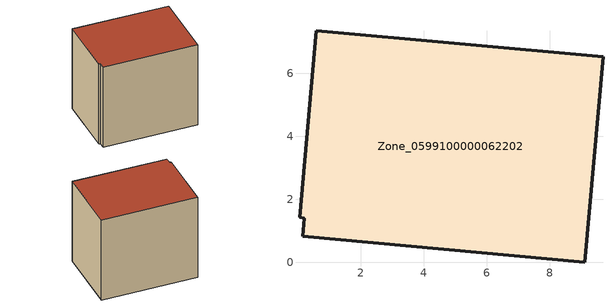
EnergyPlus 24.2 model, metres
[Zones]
Zone_0599100000062202
 floor ground (C_G): 0.2,1.4 0.05,1.43 0.59,7.35 9.7,6.52 9.12,0 0.16,0.82 z0
 wall outside (C_F): 9.12,0 9.7,6.52 0.59,7.35 0.05,1.43 0.2,1.4 0.16,0.82 9.12,0 z0:8.49
 roof outside (C_R): 0.2,1.4 0.16,0.82 9.12,0 9.7,6.52 0.59,7.35 0.05,1.43 z8.49
[BUILDING]
Pand.0599100000062202: North Axis=0; Terrain=City; Loads Convergence Tolerance Value=0.04; Temperature Convergence Tolerance Value=0.4; Solar Distribution=FullExterior; Maximum Number of Warmup Days=25; Minimum Number of Warmup Days=1
[Site:Location]
Rotterdam.The.Hague.AP_ZH_NLD Design_Conditions: Latitude=51.96; Longitude=4.45; Time Zone=1; Elevation=-4.5
[SITE:GROUNDTEMPERATURE:BUILDINGSURFACE]
18, 18, 18, 18, 18, 18, 18, 18, 18, 18, 18, 18
[MATERIAL] Thermal Absorptance=0.9; Solar Absorptance=0.7; Visible Absorptance=0.7
Name | Roughness | Thickness | Conductivity | Density | Specific Heat
G.TI.1946-1964 | MediumSmooth | 0.15 | 1 | 540 | 1210
F.TI.1946-1964 | Rough | 0.3 | 0.857143 | 1920 | 840
R.TI.1946-1964 | MediumRough | 0.2 | 0.277778 | 1500 | 1000
[CONSTRUCTION]
C_G: G.TI.1946-1964
C_F: F.TI.1946-1964
C_R: R.TI.1946-1964
[ZONE]
Zone_0599100000062202: Type=1; Multiplier=1; Ceiling Height=Autocalculate; Volume=Autocalculate; Floor Area=autocalculate; Part of Total Floor Area=Yes
[ZONEINFILTRATION:DESIGNFLOWRATE]
Infil_Zone_0599100000062202: Zone or ZoneList or Space or SpaceList=Zone_0599100000062202; Schedule=AlwaysOn; Design Flow Rate Calculation Method=Flow/Area; Flow Rate per Floor Area=0.003; Constant Term Coefficient=1; Temperature Term Coefficient=0; Velocity Term Coefficient=0; Velocity Squared Term Coefficient=0
[HVACTEMPLATE:ZONE:IDEALLOADSAIRSYSTEM]
Zone_0599100000062202: Maximum Heating Supply Air Temperature=50; Minimum Cooling Supply Air Temperature=13; Maximum Heating Supply Air Humidity Ratio=0.0156; Minimum Cooling Supply Air Humidity Ratio=0.0077; Heating Limit=NoLimit; Cooling Limit=NoLimit; Dehumidification Control Type=ConstantSensibleHeatRatio; Cooling Sensible Heat Ratio=0.7; Dehumidification Setpoint=60; Humidification Control Type=None; Humidification Setpoint=30; Outdoor Air Method=None; Outdoor Air Flow Rate per Person=0.00944; Outdoor Air Flow Rate per Zone Floor Area=0; Outdoor Air Flow Rate per Zone=0; Demand Controlled Ventilation Type=None; Outdoor Air Economizer Type=NoEconomizer; Heat Recovery Type=None; Sensible Heat Recovery Effectiveness=0.7; Latent Heat Recovery Effectiveness=0.65
[ZONECONTROL:THERMOSTAT]
ThermostatControl_Zone_0599100000062202: Zone or ZoneList=Zone_0599100000062202; Control Type Schedule=DualSetpointControlType; Control 1=Thermostat_Zone_0599100000062202; Temperature Difference Between Cutout And Setpoint=0
[THERMOSTATSETPOINT:DUALSETPOINT]
Thermostat_Zone_0599100000062202: Heating Setpoint Temperature Schedule=HeatingSetpoint_Zone_0599100000062202; Cooling Setpoint Temperature Schedule=CoolingSetpoint_Zone_0599100000062202
[SCHEDULE:COMPACT]
HeatingSetpoint_Zone_0599100000062202: Through: 12/31, For: AllDays, Until: 24:00, 21
CoolingSetpoint_Zone_0599100000062202: Through: 12/31, For: AllDays, Until: 24:00, 24
DualSetpointControlType: Through: 12/31, For: AllDays, Until: 24:00, 4
AlwaysOn: Through: 12/31, For: AllDays, Until: 24:00, 1
